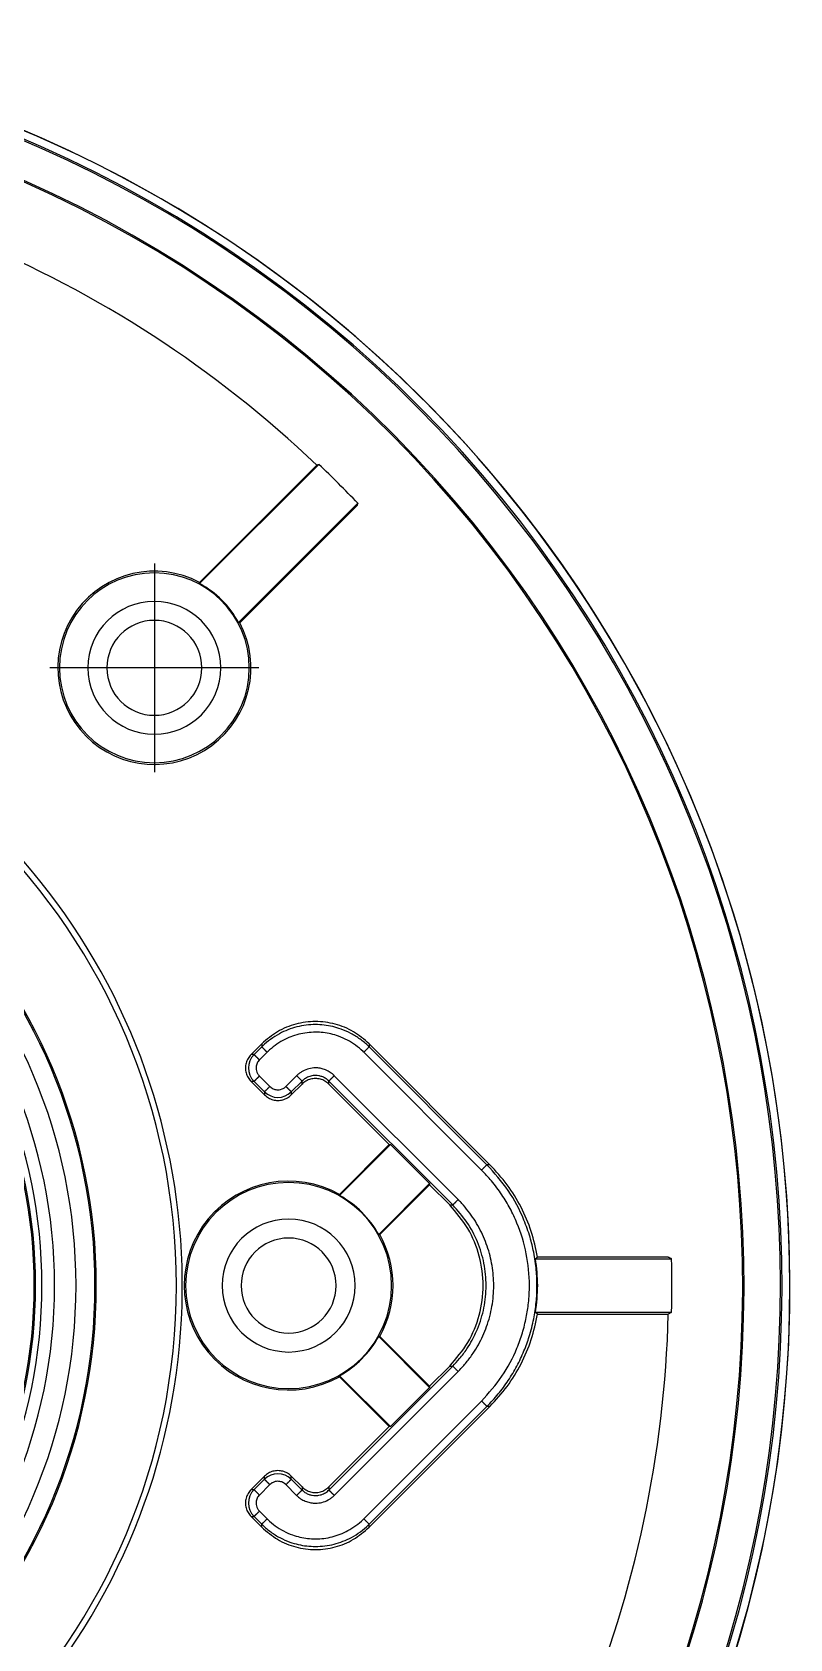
# Model space of a CAD drawing. Header units: inches. Extents: x 125 to 991, y -92 to 487.
# Drawn here: x 970.64 to 990.6, y 96.77 to 139.07 of the extents above; entities that cross this region are included whole.
import ezdxf

# ---------------------------------------------------------------- set-up
doc = ezdxf.new("R2010")
doc.units = ezdxf.units.IN
doc.linetypes.add('DOT_CENTER', pattern=[14, 12, -1, 0, -1])
doc.layers.add('1', color=7, linetype='Continuous')

msp = doc.modelspace()

# ---------------------------------------------------------------- linework, layer by layer
at = {"color": 7, "linetype": 'Continuous'}
for p, q in [((978.1408530068563, 127.6694829025809), (975.0522056929437, 124.5808355886678)), ((975.0570020837288, 124.548607015093), (978.1968619791198, 127.6884669104841)), ((979.2204971865397, 126.6648317030644), (976.0806372911509, 123.5249718076756)), ((976.1128658647247, 123.5201754168906), (979.2015131786363, 126.608822730801)), ((976.4094345376031, 112.1495091256742), (976.6923580239688, 112.43243261204)), ((979.5206774508767, 112.4324326120401), (982.7028599006878, 109.2502501622288)), ((976.7630283153983, 111.088835491152), (976.4094345376031, 111.4424292689472)), ((977.7529778090591, 111.3717051280862), (977.4701081721248, 111.088835491152)), ((980.0510613856857, 109.7807014081867), (978.460057665786, 111.3717051280862)), ((980.0510613856857, 109.7807014081867), (978.7399095637331, 108.4695495862342)), ((980.0819155226525, 109.7807014081867), (978.7436382895705, 108.4424241751048)), ((980.0510613856857, 109.7807014081867), (980.0819155226525, 109.7807014081867)), ((980.0819155226525, 109.7807014081867), (981.1117215574657, 108.7508953733737)), ((979.7734443243833, 107.4126181402918), (981.1117215574657, 108.7508953733737)), ((979.8005697355127, 107.4088894144544), (981.1117215574657, 108.7200412364069)), ((981.1117215574657, 108.7508953733737), (981.1117215574657, 108.7200412364069)), ((981.6421324167338, 108.1896303771383), (981.1117215574657, 108.7200412364069)), ((983.9033611386155, 106.7747564680035), (987.4873445217552, 106.7747564680035)), ((987.3989784867138, 106.8183908069573), (983.9579136389614, 106.8183908069573)), ((987.4873445217552, 105.3620251459111), (983.9033611386155, 105.3620251459111)), ((983.9579136389614, 105.3183908069573), (987.3989784867138, 105.3183908069573)), ((981.1117215574657, 103.3858862405409), (979.7734443243837, 104.7241634736233)), ((981.1117215574657, 103.4167403775078), (979.8005697355127, 104.7278921994603)), ((978.7399095637331, 103.6672320276804), (980.0510613856857, 102.3560802057279)), ((978.7436382895705, 103.6943574388099), (980.0819155226525, 102.3560802057279)), ((981.1117215574657, 103.4167403775078), (981.6421324167338, 103.9471512367762)), ((981.1117215574657, 103.3858862405409), (980.0819155226525, 102.3560802057279)), ((981.1117215574657, 103.4167403775078), (981.1117215574657, 103.3858862405409)), ((982.7028599006878, 102.8865314516857), (979.5206774508767, 99.7043490018745)), ((978.460057665786, 100.7650764858284), (980.0510613856857, 102.3560802057279)), ((980.0819155226525, 102.3560802057279), (980.0510613856857, 102.3560802057279)), ((976.4094345376031, 100.6943523449674), (976.7630283153978, 101.0479461227626)), ((977.4701081721248, 101.0479461227626), (977.7529778090591, 100.7650764858285)), ((976.6923580239688, 99.7043490018745), (976.4094345376031, 99.98727248824042))]:
    msp.add_line(p, q, dxfattribs=at)
at = {"color": 124, "linetype": 'Continuous'}
for p, q in [((976.4896768336941, 112.1495091256742), (976.4094345376031, 112.1495091256742)), ((976.6923580239688, 112.3521903159486), (976.4896768336941, 112.1495091256742)), ((976.8337739953138, 112.2107743446032), (976.6310927970228, 112.0080931678673)), ((976.6923580239688, 112.43243261204), (976.6923580239688, 112.3521903159486)), ((982.4812016362455, 109.1088341956373), (979.3792615887667, 112.210774438035)), ((979.5206774508767, 112.4324326120401), (979.5206774508767, 112.3521903159616)), ((982.6226176045973, 109.2502501622288), (979.5206774508767, 112.3521903159616)), ((976.4896768336941, 111.4424292689472), (976.4094345376031, 111.4424292689472)), ((976.4896768336941, 111.4424292689472), (976.7630283153983, 111.1690777872434)), ((976.6310928388477, 111.5838452310447), (976.9044442706115, 111.3104937490363)), ((977.3286922102018, 111.3104937930337), (977.6115619015497, 111.5933634208791)), ((977.4701081721248, 111.1690777872434), (977.7529778090591, 111.4519474241724)), ((977.7529778090591, 111.3717051280862), (977.7529778090591, 111.4519474241724)), ((978.4600576657865, 111.4519474241825), (981.7223747128262, 108.1896303771383)), ((978.460057665786, 111.3717051280862), (978.4600576657865, 111.4519474241825)), ((978.6014736653412, 111.5933634650281), (981.8637906890579, 108.3310463508468)), ((976.7630283153983, 111.1690777872434), (976.7630283153983, 111.088835491152)), ((977.4701081721248, 111.1690777872434), (977.4701081721248, 111.088835491152)), ((982.7028599006878, 109.2502501622288), (982.6226176045973, 109.2502501622288)), ((981.6421324167338, 108.1896303771383), (981.7223747128262, 108.1896303771383)), ((981.7223747128257, 103.9471512367762), (978.460057665786, 100.6848341897422)), ((981.8637906884458, 103.805735264664), (978.6014734438938, 100.5434181416359)), ((981.6421324167338, 103.9471512367762), (981.7223747128257, 103.9471512367762)), ((979.3792614281017, 99.92600742423463), (982.4812016362455, 103.0279474182772)), ((979.5206774508767, 99.78459129797932), (982.6226176045973, 102.8865314516857)), ((982.7028599006878, 102.8865314516857), (982.6226176045973, 102.8865314516857)), ((976.4094345376031, 100.6943523449674), (976.4896768336941, 100.6943523449674)), ((976.7630283153978, 100.9677038266711), (976.4896768336941, 100.6943523449674)), ((976.9044442774955, 100.8262878215175), (976.6310927954871, 100.5529363897536)), ((976.7630283153978, 100.9677038266711), (976.7630283153978, 101.0479461227626)), ((977.6115618283945, 100.5434181954307), (977.3286922172153, 100.8262878650582)), ((977.4701081721248, 100.9677038266735), (977.4701081721248, 101.0479461227626)), ((977.7529778090591, 100.6848341897321), (977.4701081721248, 100.9677038266735)), ((977.7529778090591, 100.7650764858285), (977.7529778090591, 100.6848341897321)), ((978.460057665786, 100.7650764858284), (978.460057665786, 100.6848341897422)), ((976.4094345376031, 99.98727248824042), (976.4896768336964, 99.98727248824042)), ((976.4896768336964, 99.98727248824042), (976.6923580239688, 99.784591297953)), ((976.631092833413, 100.1286884518245), (976.8337739787787, 99.92600725516832)), ((976.6923580239688, 99.7043490018745), (976.6923580239688, 99.784591297953)), ((979.5206774508767, 99.7043490018745), (979.5206774508767, 99.78459129797932))]:
    msp.add_line(p, q, dxfattribs=at)
at = {"color": 7, "linetype": 'Continuous'}
for centre, radius, start, end in [((957.6004211055895, 106.0683907742871), 33.00000008418126, 237.4335230308587, 141.525399186685), ((957.6004210830126, 106.0683908005268), 33.00000005986843, 231.4827078426088, 141.525399198985), ((957.600421043174, 106.0683908645746), 32.79053926769361, 237.0564438329032, 141.5031765383486), ((957.6004210856568, 106.0683908086716), 32.74996191810389, 231.5092125458792, 123.501161476604), ((957.6004210838953, 106.0683908056826), 31.790578072345, 237.1163325497273, 141.3930418647355), ((957.6004210825702, 106.0683908075971), 31.7556679406164, 237.0530781708106, 141.3890713539741), ((957.6004210830126, 106.0683908069574), 29.80799428578964, 46.44177329074315, 88.55822670926607), ((957.6004210830126, 106.0683908069573), 29.86035948057429, 43.61100603888832, 46.38899396112083), ((973.8638770503064, 122.3318467742448), 2.543634338955115, 62.14876488099503, 27.85123511920293), ((973.8638770503032, 122.3318467742479), 2.5, 0, 180), ((973.8638770503073, 122.3318467742441), 2.517453735580037, 28.2904337475009, 61.70956625276271), ((973.8638770503032, 122.3318467742479), 1.75, 0, 180), ((973.8638770503032, 122.3318467742479), 1.25, 0, 180), ((957.6004210830126, 106.0683908069573), 16.99999999999993, 250.8572326933395, 199.1427673066605), ((957.6004210830126, 106.0683908069573), 16.84290441564599, 0, 180), ((973.8638770503032, 122.3318467742479), 2.5, 180, 0), ((973.8638770503032, 122.3318467742479), 1.75, 180, 0), ((973.8638770503032, 122.3318467742479), 1.25, 180, 0), ((957.6004210830126, 106.0683908069573), 14.73513862192226, 0, 180), ((957.6004210852291, 106.0683908081252), 13.10350624545782, 0, 180), ((957.6004210830126, 106.0683908069573), 13.10076488862421, 0, 180), ((977.3994109562361, 106.0683908069573), 2.749999999999991, 60.82662013188077, 299.1733798681192), ((977.3994109562361, 106.0683908069573), 2.713347155278882, 0, 180), ((977.3994109562361, 106.0683908069574), 2.728182830523119, 29.51944635607199, 60.48055364394023), ((977.3994109562361, 106.0683908069573), 1.75, 0, 180), ((977.3994109562361, 106.0683908069573), 1.25, 0, 180), ((977.3994109562361, 106.0683908069574), 2.749999999999955, 330.8266201318714, 29.17337986812769), ((957.6004210830126, 106.0683908069573), 29.89526961043073, 358.6460888820645, 1.353911117935511), ((957.6004210830126, 106.0683908069573), 16.84290441564599, 180, 0), ((957.6004210830126, 106.0683908069573), 14.73513862192229, 180, 0), ((957.6004210852291, 106.0683908081252), 13.10350624545779, 180, 0), ((957.6004210830126, 106.0683908069573), 13.10076488862421, 180, 0), ((977.3994109562361, 106.0683908069573), 2.713347155278882, 180, 0), ((977.3994109562361, 106.0683908069573), 1.75, 180, 0), ((977.3994109562361, 106.0683908069573), 1.25, 180, 0), ((957.6004210830126, 106.0683908069574), 29.80799428578967, 316.4417732907444, 358.5582267092514), ((977.3994109562361, 106.0683908069574), 2.728182830523035, 299.5194463560597, 330.4805536439468)]:
    msp.add_arc(centre, radius, start, end, dxfattribs=at)
at = {"color": 124, "linetype": 'Continuous'}
for centre, radius, start, end in [((957.6004210830126, 106.0683908069573), 14.70007617562209, 0, 180), ((957.6004210830126, 106.0683908069573), 14.20015232804394, 0, 180), ((957.6004210830126, 106.0683908069573), 13.63569139897999, 0, 180), ((957.6004210852291, 106.0683908081252), 13.3035062454577, 0, 180), ((957.6004210830126, 106.0683908069573), 13.13571043744798, 0, 180), ((976.8432383000697, 111.7959691973107), 0.4999961914382258, 135.0017452054033, 224.9982547945967), ((977.1165682437615, 111.5226392536191), 0.4999961914384971, 225.0017452054341, 314.9982547945659), ((957.6004210830126, 106.0683908069573), 14.70007617562209, 180, 0), ((957.6004210830126, 106.0683908069573), 14.20015232804391, 180, 0), ((957.6004210830126, 106.0683908069573), 13.63569139897999, 180, 0), ((957.6004210852291, 106.0683908081252), 13.3035062454577, 180, 0), ((957.6004210830126, 106.0683908069573), 13.13571043744801, 180, 0), ((977.1165682437629, 100.6141423602948), 0.4999961914398135, 45.00174520576598, 134.9982547946116), ((976.8432383000697, 100.340812416605), 0.4999961914376832, 135.0017452055139, 224.9982547948258)]:
    msp.add_arc(centre, radius, start, end, dxfattribs=at)
at = {"color": 7, "linetype": 'Continuous'}
for points in [[(978.1408530068563, 127.6694829025809), (978.1548569286376, 127.6742305837764), (978.1688597302893, 127.6789771444973), (978.1828614132726, 127.6837225862311), (978.1968619791198, 127.6884669104841)], [(979.2204971865397, 126.6648317030644), (979.2157528622863, 126.6508311372172), (979.2110074205527, 126.6368294542339), (979.2062608598319, 126.6228266525819), (979.2015131786363, 126.608822730801)], [(975.0570020837288, 124.548607015093), (975.0558196154782, 124.5566318332457), (975.0546176262485, 124.5647350385979), (975.0534183165821, 124.5727670783132), (975.0522056929437, 124.5808355886678)], [(976.1128658647247, 123.5201754168906), (976.1047430212441, 123.5213961796011), (976.0967653143314, 123.522587350242), (976.0886291250097, 123.5237942158007), (976.0806372911509, 123.5249718076756)], [(979.5206774508767, 112.4324326120401), (979.1064735039629, 112.7502651350974), (978.624131308389, 112.9500628424147), (978.1065177374228, 113.018209276355), (977.5889041664566, 112.9500628424147), (977.1065619708827, 112.7502651350974), (976.6923580239688, 112.43243261204)], [(976.4094345376031, 112.1495091256742), (976.3299764068386, 112.0459581389457), (976.2800269800093, 111.9253725900523), (976.262990371524, 111.7959691973107), (976.2800269800093, 111.6665658045691), (976.3299764068386, 111.5459802556757), (976.4094345376031, 111.4424292689472)], [(978.460057665786, 111.3717051280862), (978.3565066790577, 111.4511632588506), (978.2359211301643, 111.5011126856798), (978.1065177374228, 111.5181492941649), (977.9771143446812, 111.5011126856798), (977.8565287957879, 111.4511632588505), (977.7529778090591, 111.3717051280862)], [(976.7630283153983, 111.088835491152), (976.8665793021266, 111.0093773603876), (976.98716485102, 110.9594279335583), (977.1165682437615, 110.9423913250732), (977.2459716365031, 110.9594279335583), (977.3665571853965, 111.0093773603877), (977.4701081721248, 111.088835491152)], [(983.9579136389614, 106.8183908069573), (983.7896659380756, 107.492165053205), (983.5197441032562, 108.1320306731512), (983.1545764187383, 108.722748526994), (982.7028599006878, 109.2502501622288)], [(978.7399095637331, 108.4695495862342), (978.7408480937254, 108.4627788638255), (978.7417830991924, 108.4559960521451), (978.7427122355018, 108.449217997793), (978.7436382895705, 108.4424241751048)], [(981.6421324167338, 103.9471512367762), (982.1188812013199, 104.5684571571471), (982.4185777622959, 105.2919704505077), (982.5207974132065, 106.0683908069573), (982.4185777622959, 106.8448111634068), (982.1188812013199, 107.5683244567674), (981.6421324167338, 108.1896303771383)], [(979.7734443243833, 107.4126181402918), (979.7802155041506, 107.4116951813673), (979.787016201424, 107.4107629499138), (979.7938053452342, 107.4098270691333), (979.8005697355127, 107.4088894144544)], [(983.9579136389614, 106.8183908069573), (983.9443438093574, 106.8075038613534), (983.9306924222826, 106.7965736325442), (983.91702890801, 106.7856557779937), (983.9033611386155, 106.7747564680035)], [(983.9033611386155, 105.3620251459111), (983.9591502638166, 106.0683908069573), (983.9033611386155, 106.7747564680035)], [(987.3989784867138, 106.8183908069573), (987.4210765813839, 106.8074822232091), (987.4431702789791, 106.7965736387827), (987.4652595891528, 106.7856650537306), (987.4873445217552, 106.7747564680035)], [(983.9033611386155, 105.3620251459111), (983.9170261223796, 105.351128059542), (983.9306924222894, 105.3402079813653), (983.9443104645295, 105.3293044776977), (983.9579136389614, 105.3183908069573)], [(987.4873445217552, 105.3620251459111), (987.4652595891528, 105.351116560184), (987.4431702789791, 105.3402079751319), (987.4210765813839, 105.3292993907055), (987.3989784867138, 105.3183908069573)], [(982.7028599006878, 102.8865314516857), (983.1545764187383, 103.4140330869206), (983.5197441032567, 104.0047509407635), (983.7896659380756, 104.6446165607097), (983.9579136389614, 105.3183908069573)], [(979.8005697355127, 104.7278921994603), (979.7937786203609, 104.726950850536), (979.787016201424, 104.7260186640009), (979.7802223578371, 104.7250873693968), (979.7734443243837, 104.7241634736233)], [(978.7436382895705, 103.6943574388099), (978.7427144711389, 103.6875799711639), (978.7417830991924, 103.6807855617696), (978.7408479185831, 103.6740014830842), (978.7399095637331, 103.6672320276804)], [(977.4701081721248, 101.0479461227626), (977.3665571853965, 101.1274042535269), (977.2459716365031, 101.1773536803563), (977.1165682437615, 101.1943902888414), (976.98716485102, 101.1773536803563), (976.8665793021262, 101.1274042535269), (976.7630283153978, 101.0479461227626)], [(976.4094345376031, 100.6943523449674), (976.3299764068386, 100.5908013582389), (976.2800269800089, 100.4702158093455), (976.262990371524, 100.3408124166039), (976.2800269800089, 100.2114090238623), (976.3299764068386, 100.0908234749689), (976.4094345376031, 99.98727248824042)], [(977.7529778090591, 100.7650764858285), (977.8565287957879, 100.6856183550641), (977.9771143446812, 100.6356689282347), (978.1065177374228, 100.6186323197496), (978.2359211301643, 100.6356689282347), (978.3565066790577, 100.6856183550641), (978.460057665786, 100.7650764858284)], [(976.6923580239688, 99.7043490018745), (977.1065619708827, 99.38651647881716), (977.5889041664566, 99.18671877149995), (978.1065177374228, 99.11857233755956), (978.624131308389, 99.18671877149995), (979.1064735039629, 99.38651647881716), (979.5206774508767, 99.7043490018745)]]:
    msp.add_spline(points, degree=3, dxfattribs=at)
at = {"color": 124, "linetype": 'Continuous'}
for points in [[(979.5206774508767, 112.3521903159616), (979.5101622065083, 112.3626280114668), (979.4995699401172, 112.3729875337618), (979.2820480488524, 112.5559980831446), (979.0411046385414, 112.7061491819325), (978.780335368697, 112.8210260290419), (978.5605757641158, 112.8857313679483), (978.3352292480156, 112.9248374871952), (978.1065177374228, 112.9379585923695), (977.8592202372699, 112.9226099731392), (977.6166289697082, 112.8770286091162), (977.3815001715113, 112.8019112408031), (977.1565900794533, 112.6979546087019), (976.9234016442799, 112.5504600669482), (976.7134720106794, 112.372992897048), (976.7028764807108, 112.3626307296995), (976.6923580239688, 112.3521903159486)], [(979.3792615887667, 112.210774438035), (979.3697978319376, 112.2201684587437), (979.3602647415612, 112.229492111821), (979.1644951159863, 112.3942040850197), (978.9476460756566, 112.529342126511), (978.7129536055702, 112.6327329125334), (978.5151699181431, 112.6909686352579), (978.3123581395319, 112.7261646631816), (978.1065177374228, 112.737973822274), (977.8839498951081, 112.7241598681975), (977.6656178093624, 112.6831360384919), (977.454001964604, 112.6155293819429), (977.251582845249, 112.5219669473365), (977.0417131620181, 112.3892197753036), (976.8527764911653, 112.2294968701171), (976.8432405596761, 112.2201707935607), (976.8337739953138, 112.2107743446032)], [(976.6310927970228, 112.0080931678673), (976.6184447122603, 112.0207412525763), (976.6054779024851, 112.0337080621963), (976.5923673720124, 112.0468185924174), (976.5792881251607, 112.0598978389295), (976.56898863927, 112.0701973244905), (976.5589565320404, 112.0802294313493), (976.5492983637375, 112.0898875992492), (976.5401206946296, 112.0990652679337), (976.5315300849818, 112.1076558771462), (976.524876347635, 112.1143096141291), (976.5187464020366, 112.1204395593703), (976.513164949796, 112.1260210112667), (976.5081566925226, 112.1310292682152), (976.5037463318242, 112.1354396286123), (976.499958569311, 112.1392273908551), (976.4967769011785, 112.142409058751), (976.4942118992137, 112.1449740605181), (976.4922414774499, 112.1469444821251), (976.4908435499199, 112.148342409541), (976.4899960306568, 112.1491899287344), (976.4896768336941, 112.1495091256742)], [(976.8337739953138, 112.2107743446032), (976.8211259138777, 112.2234224171339), (976.8081591051521, 112.2363892216492), (976.7950485742037, 112.2494997515952), (976.7819693260997, 112.262579000418), (976.7716698390993, 112.2728784883524), (976.7616377307611, 112.2829105977423), (976.7519795613664, 112.2925687682776), (976.7428018911967, 112.301746439648), (976.7342112805343, 112.3103370515433), (976.7275575423889, 112.3169907907202), (976.7214275960434, 112.3231207380773), (976.7158461431125, 112.3287021919836), (976.7108378852101, 112.3337104508082), (976.7064275239507, 112.3381208129202), (976.7026397609486, 112.3419085766888), (976.699458092399, 112.3450902459086), (976.6968930900946, 112.3476552487742), (976.694922668067, 112.3496256712483), (976.6935247403483, 112.3510235992936), (976.6926772209715, 112.3518711188729), (976.6923580239688, 112.3521903159486)], [(979.5206774508767, 112.3521903159616), (979.5203582542479, 112.3518711192645), (979.5195107359611, 112.3510236007775), (979.5181128100378, 112.349625674526), (979.5161423904972, 112.3476552545354), (979.5135773913596, 112.3450902548313), (979.5103957266449, 112.3419085894392), (979.5066079680835, 112.3381208301035), (979.5021976118439, 112.3337104730021), (979.4971893594673, 112.3287022196938), (979.4916079124962, 112.3231207717376), (979.4854779724735, 112.3169908306925), (979.4788242409411, 112.3103370981174), (979.470233638456, 112.3017464943869), (979.4610559765808, 112.2925688312984), (979.4513978154462, 112.2829106690115), (979.4413657151829, 112.2728785676856), (979.4310662359214, 112.2625790874803), (979.417986996714, 112.2494998472993), (979.4048764729907, 112.2363893228572), (979.391909668944, 112.2234225183653), (979.3792615887667, 112.210774438035)], [(976.6310927970228, 112.0080931678673), (976.6237691936083, 112.0005075683059), (976.6167166968596, 111.9926692852424), (976.5843285530116, 111.9475289645424), (976.560766377055, 111.8970418420118), (976.5476438005005, 111.8472608123702), (976.5432262254278, 111.7959691973107), (976.552365827695, 111.7224859354023), (976.5792273712457, 111.6534800486243), (976.5965059415632, 111.6253024714031), (976.6166984026625, 111.599290318164), (976.6237597214374, 111.5914411188834), (976.6310928388477, 111.5838452310447)], [(978.6014736653412, 111.5933634650281), (978.5897354036117, 111.6048297864918), (978.5777315780149, 111.6160178019255), (978.4671915447996, 111.6983063196861), (978.3423539083867, 111.7574583941562), (978.2261983740907, 111.7880776531734), (978.1065177374228, 111.7983854146172), (977.935056299935, 111.7770594407032), (977.7740430571496, 111.7143827410393), (977.7015550359072, 111.6693443735757), (977.6353257858757, 111.6160373897097), (977.6233108555195, 111.6048397967784), (977.6115619015497, 111.5933634208791)], [(976.6310928388477, 111.5838452310447), (976.6184447527673, 111.5711971453798), (976.605477941084, 111.558230334909), (976.5923674081666, 111.5451198039483), (976.5792881583818, 111.5320405568134), (976.5689886698462, 111.5217410708473), (976.5589565597645, 111.511708963658), (976.5492983884676, 111.5020507954979), (976.5401207162861, 111.4928731266191), (976.53153010355, 111.4842825172737), (976.5248763636644, 111.4776287802253), (976.5187464156077, 111.4714988349518), (976.5131649610246, 111.4659173830509), (976.5081567015575, 111.46090912612), (976.5037463388487, 111.4564987657566), (976.4999585745425, 111.4527110035583), (976.4967769048515, 111.4495293357114), (976.4942119015907, 111.4469643339928), (976.4922414788032, 111.4449939124299), (976.4908435505301, 111.4435959850498), (976.4899960308132, 111.4427484658798), (976.4896768336941, 111.4424292689472)], [(976.9044442706115, 111.3104937490363), (976.8917961860104, 111.2978456643717), (976.8788293765299, 111.2848788547054), (976.8657188464756, 111.2717683243524), (976.852639600156, 111.2586890776271), (976.8423401147631, 111.2483895918417), (976.8323080080825, 111.2383574847188), (976.8226498403662, 111.2286993165236), (976.8134721718686, 111.2195216475209), (976.804881562842, 111.2109310379757), (976.7982278260104, 111.2042773007103), (976.7920978809145, 111.1981473551891), (976.7865164291559, 111.1925659030204), (976.7815081723354, 111.1875576458126), (976.7770978120554, 111.183147285174), (976.7733100499165, 111.1793595227129), (976.7701283821109, 111.1761778546251), (976.7675633804181, 111.173612852697), (976.7655929588698, 111.1716424309616), (976.7641950314967, 111.1702445034522), (976.7633475123291, 111.1693969842017), (976.7630283153983, 111.1690777872434)], [(976.9044442706115, 111.3104937490363), (976.9120298714481, 111.303170146402), (976.9198681557125, 111.2961176505103), (976.965008476471, 111.263729506595), (977.0154955990777, 111.2401673305979), (977.065276628711, 111.227044754048), (977.1165682437615, 111.222627178977), (977.1900515056784, 111.2317667812466), (977.2590573924642, 111.2586283248037), (977.2872349696693, 111.2759068951127), (977.3132471228953, 111.2960993562001), (977.3210963222461, 111.3031606752722), (977.3286922102018, 111.3104937930337)], [(977.3286922102018, 111.3104937930337), (977.3413402958743, 111.2978457069378), (977.3543071063475, 111.2848788952294), (977.3674176373058, 111.2717683622772), (977.3804968844336, 111.2586891124495), (977.3907963703912, 111.2483896238743), (977.4008284775689, 111.2383575137496), (977.4104866457158, 111.2286993424069), (977.4196643145794, 111.2195216701778), (977.4282549239094, 111.2109310573937), (977.4349086609443, 111.204277317468), (977.4410386062038, 111.1981473693733), (977.4466200580912, 111.1925659147529), (977.4516283150094, 111.1875576552508), (977.4560386753603, 111.1831472925104), (977.4598264375475, 111.1793595281755), (977.4630081053845, 111.1761778584592), (977.465573107095, 111.173612855178), (977.467543528651, 111.171642432374), (977.4689414560264, 111.1702445040889), (977.4697889751935, 111.1693969843648), (977.4701081721248, 111.1690777872434)], [(977.6115619015497, 111.5933634208791), (977.6242099854401, 111.5807153361275), (977.6371767933786, 111.5677485256772), (977.6502873211155, 111.5546379938858), (977.663366564401, 111.5415587451102), (977.6736660469057, 111.531259257282), (977.6836981503704, 111.5212271478254), (977.6933563146251, 111.5115689770723), (977.7025339795002, 111.5023913053545), (977.7111245848262, 111.4938006930039), (977.7177783185732, 111.4871469533784), (977.7239082606527, 111.4810170055338), (977.7294897095114, 111.4754355511183), (977.7344979635948, 111.4704272917799), (977.73890832135, 111.4660169291666), (977.7426960812224, 111.4622291649266), (977.7458777470481, 111.4590474952795), (977.7484427470879, 111.4564824920459), (977.7504131673247, 111.454512069272), (977.7518110937433, 111.4531141410043), (977.7526586123265, 111.452266621289), (977.7529778090591, 111.4519474241724)], [(978.4600576657865, 111.4519474241825), (978.4516732273567, 111.4601381527542), (978.4430991047591, 111.4681300991502), (978.3641420660131, 111.5269111494154), (978.274972145254, 111.5691652776464), (978.1920039059016, 111.5910375457572), (978.1065177374228, 111.5984006445217), (977.9840452299698, 111.5831669289944), (977.8690358229421, 111.5383950796684), (977.8172585437917, 111.5062227767807), (977.7699519199748, 111.4681440052879), (977.7613698523307, 111.4601452767316), (977.7529778090591, 111.4519474241724)], [(978.6014736653412, 111.5933634650281), (978.5888255778539, 111.5807153771422), (978.5758587651624, 111.5677485632883), (978.5627482316293, 111.5546380278783), (978.5496689816162, 111.5415587753237), (978.5393694931765, 111.5312592844195), (978.5293373834036, 111.5212271718727), (978.5196792125982, 111.5115689980591), (978.5105015410611, 111.5023913233546), (978.5019109290936, 111.493800708135), (978.4952571899232, 111.4871469662436), (978.48912724262, 111.4810170162718), (978.4835457888055, 111.4754355598844), (978.4785375300992, 111.4704272987458), (978.474127168123, 111.4660169345206), (978.470339404497, 111.4622291688731), (978.4671577354172, 111.4590474980244), (978.4645927326808, 111.4564824938088), (978.4626223103176, 111.4545120702716), (978.4612243823601, 111.4531141414579), (978.4603768628392, 111.4522666214132), (978.4600576657865, 111.4519474241825)], [(982.4812016362455, 109.1088341956373), (982.4938497213295, 109.1214822807042), (982.5068165314649, 109.13444909079), (982.5199270623282, 109.1475596215735), (982.533006309596, 109.160638868733), (982.543305795831, 109.1709383548629), (982.5533379034107, 109.1809704623244), (982.5629960720632, 109.1906286308486), (982.5721737415163, 109.1998063001668), (982.5807643514979, 109.2083969100098), (982.5874180891112, 109.2150506475067), (982.5935480349606, 109.2211805932425), (982.5991294874354, 109.2267620456078), (982.6041377449244, 109.2317703029929), (982.608548105816, 109.2361806637886), (982.6123358684988, 109.2399684263854), (982.6155175367769, 109.2431500945881), (982.6180825388612, 109.2457150966094), (982.6200529607183, 109.2476855184166), (982.6214508883156, 109.2490834459772), (982.6222984076196, 109.2499309652588), (982.6226176045973, 109.2502501622288)], [(982.6226176045973, 102.8865314516857), (982.9191981118054, 103.2137606133945), (983.1822432666979, 103.5684374019714), (983.4092570770433, 103.9471819649621), (983.5981164179118, 104.3464962755486), (983.7356976535691, 104.7259759759663), (983.8541745795562, 105.190682623783), (983.918933445115, 105.6272763912854), (983.9406073777825, 106.0683908069577), (983.9225160973708, 106.4714825144635), (983.8541745795558, 106.9460989901324), (983.7577476928275, 107.3381113178551), (983.5981164179113, 107.7902853383667), (983.1822505102107, 108.5683333712745), (982.6226176045973, 109.2502501622288)], [(982.4812016362455, 103.0279474182772), (983.015966351935, 103.6795579465256), (983.4133512555588, 104.4230249187145), (983.5555231827236, 104.8204014921028), (983.6580307125939, 105.2296918886469), (983.7162235129097, 105.6109840777943), (983.7406226076871, 106.0683908069577), (983.6580181183742, 106.9071530482726), (983.4133512555588, 107.7137566952008), (983.2328851645022, 108.0953223435552), (983.0159586580214, 108.4572351820551), (982.7414377950101, 108.8241333585597), (982.4812016362455, 109.1088341956373)], [(981.8637906890579, 108.3310463508468), (981.8511426036, 108.3183982654135), (981.8381757930053, 108.3054314548897), (981.8250652616064, 108.2923209236055), (981.8119860137365, 108.2792416758911), (981.8016865269831, 108.2689421892881), (981.7916544188599, 108.2589100813347), (981.7819962496508, 108.249251912309), (981.7728185796366, 108.2400742424887), (981.7642279691015, 108.2314836321519), (981.7575742310398, 108.2248298942567), (981.7514442847607, 108.2186999481407), (981.7458628318807, 108.2131184954177), (981.7408545740152, 108.2081102377012), (981.7364442127816, 108.2036998766049), (981.7326564497955, 108.1999121137425), (981.7294747812555, 108.1967304453107), (981.7269097789551, 108.1941654431004), (981.724939356928, 108.1921950211448), (981.7235414292079, 108.1907970934772), (981.7226939098293, 108.1899495741306), (981.7223747128262, 108.1896303771383)], [(981.8637906884458, 103.805735264664), (981.8740439506025, 103.8160351966545), (981.8842503296808, 103.8263815875636), (982.0816682724287, 104.0469599308112), (982.2579775880065, 104.2850142108476), (982.3959510746893, 104.5101009809018), (982.5148075295881, 104.7455915334071), (982.6139392493608, 104.9902825968628), (982.6954026442506, 105.2530171080293), (982.7539132214486, 105.5212798144626), (982.7892105502704, 105.7935709646196), (982.80103420003, 106.0683908069573), (982.7901466481264, 106.3321263118749), (982.7575949322056, 106.5938462009925), (982.7035454619524, 106.852213366747), (982.6283845544301, 107.1052467111366), (982.5327137202432, 107.3510190933332), (982.4170219779464, 107.5882750596597), (982.2821676152159, 107.815191228383), (982.1292071498062, 108.0300438916188), (981.9589222645943, 108.2317357782981), (981.9219128441421, 108.2713913969402), (981.8842538218821, 108.3103964757956), (981.8740457050487, 108.3207446507812), (981.8637906890579, 108.3310463508468)], [(981.7223747128257, 103.9471512367762), (981.9039838476226, 104.1458362576188), (982.0954941318444, 104.4017990868767), (982.2347981956261, 104.6320061276892), (982.3727321666395, 104.9204946373293), (982.5433639029714, 105.4829374011497), (982.6010493470346, 106.067685554724), (982.5435207503576, 106.6530559541302), (982.3728526854309, 107.2159959013622), (982.0955675881225, 107.7348725726135), (981.7223747128262, 108.1896303771383)], [(981.8637906884458, 103.805735264664), (981.8511426030379, 103.8183833500381), (981.8381757924956, 103.8313501604815), (981.8250652611512, 103.8444606916668), (981.8119860133359, 103.8575399392661), (981.8016865266261, 103.8678394257668), (981.7916544185462, 103.8778715336109), (981.7819962493784, 103.8875297025228), (981.7728185794051, 103.896707372227), (981.7642279689078, 103.905297982448), (981.7575742308761, 103.9119517202485), (981.7514442846248, 103.9180816662731), (981.7458628317702, 103.9236631189093), (981.7408545739283, 103.9286713765448), (981.7364442127152, 103.9330817375669), (981.7326564497469, 103.9368695003634), (981.7294747812218, 103.940051168738), (981.7269097789333, 103.9426161709009), (981.7249393569152, 103.9445865928191), (981.7235414292024, 103.9459845204596), (981.7226939098275, 103.9468320397896), (981.7223747128257, 103.9471512367762)], [(982.4812016362455, 103.0279474182772), (982.4938497213295, 103.0152993332103), (982.5068165314649, 103.0023325231245), (982.5199270623282, 102.9892219923411), (982.533006309596, 102.9761427451815), (982.543305795831, 102.9658432590517), (982.5533379034107, 102.9558111515902), (982.5629960720632, 102.9461529830659), (982.5721737415163, 102.9369753137478), (982.5807643514979, 102.9283847039047), (982.5874180891112, 102.9217309664078), (982.5935480349606, 102.9156010206721), (982.5991294874354, 102.9100195683068), (982.6041377449244, 102.9050113109217), (982.608548105816, 102.9006009501259), (982.6123358684988, 102.8968131875291), (982.6155175367774, 102.8936315193264), (982.6180825388612, 102.8910665173052), (982.6200529607183, 102.889096095498), (982.6214508883156, 102.8876981679373), (982.6222984076196, 102.8868506486557), (982.6226176045973, 102.8865314516857)], [(976.6310927954871, 100.5529363897536), (976.6184447108224, 100.5655844743548), (976.6054779011563, 100.5785512838357), (976.5923673708032, 100.5916618138896), (976.579288124078, 100.6047410602097), (976.5689886382922, 100.6150405456024), (976.5589565311695, 100.6250726522831), (976.5492983629745, 100.6347308199989), (976.5401206939716, 100.6439084884967), (976.5315300844265, 100.6524990975236), (976.5248763471611, 100.6591528343553), (976.5187464016401, 100.665282779451), (976.5131649494713, 100.6708642312097), (976.5081566922634, 100.6758724880298), (976.5037463316246, 100.68028284831), (976.4999585691637, 100.6840706104487), (976.4967769010761, 100.6872522782546), (976.4942118991478, 100.6898172799472), (976.4922414774126, 100.6917877014955), (976.490843549903, 100.6931856288688), (976.4899960306527, 100.6940331480364), (976.4896768336941, 100.6943523449674)], [(976.9044442774955, 100.8262878215175), (976.8917961918307, 100.8389359075979), (976.8788293813593, 100.8519027192813), (976.8657188503987, 100.8650132521993), (976.8526396032642, 100.8780925019838), (976.8423401172979, 100.8883919905194), (976.8323080101088, 100.8984241006009), (976.8226498419488, 100.9080822718977), (976.8134721730701, 100.9172599440794), (976.8048815637246, 100.9258505568154), (976.7982278266761, 100.9325042967013), (976.7920978814025, 100.9386342447575), (976.7865164295015, 100.9442156993408), (976.781508172571, 100.9492239588082), (976.7770978122073, 100.9536343215166), (976.7733100500088, 100.9574220858229), (976.7701283821623, 100.9606037555143), (976.7675633804436, 100.9631687587747), (976.7655929588807, 100.9651391815623), (976.7641950315008, 100.9665371098354), (976.7633475123305, 100.9673846295523), (976.7630283153978, 100.9677038266711)], [(977.3286922172153, 100.8262878650582), (977.3211066162291, 100.833611467601), (977.3132683318242, 100.8406639633924), (977.2681280110598, 100.8730521073149), (977.2176408884454, 100.8966142833166), (977.1678598588121, 100.9097368598665), (977.1165682437615, 100.9141544349375), (977.0430849818442, 100.905014832668), (976.9740790950589, 100.878153289111), (976.9459015178466, 100.860874718797), (976.9198893646151, 100.8406822577031), (976.9120401653342, 100.8336209389282), (976.9044442774955, 100.8262878215175)], [(977.3286922172153, 100.8262878650582), (977.3413403018037, 100.8389359497114), (977.3543071112679, 100.8519027593648), (977.3674176413026, 100.865013289704), (977.3804968876, 100.8780925364143), (977.3907963729732, 100.8883920221874), (977.400828479633, 100.8984241292977), (977.4104866473269, 100.9080822974804), (977.4196643158027, 100.9172599664707), (977.428254924808, 100.9258505760039), (977.4349086616219, 100.9325043132598), (977.4410386067009, 100.938634258772), (977.4466200584436, 100.9442157109322), (977.4516283152486, 100.9492239681323), (977.456038675515, 100.953634328764), (977.4598264376416, 100.9574220912189), (977.4630081054372, 100.9606037593015), (977.4655731071205, 100.9631687612255), (977.4675435286624, 100.9651391829577), (977.4689414560305, 100.9665371104651), (977.4697889751949, 100.9673846297147), (977.4701081721248, 100.9677038266735)], [(977.6115618283945, 100.5434181954307), (977.6242099143872, 100.556066281555), (977.6371767254993, 100.5690330930511), (977.6502872573926, 100.5821436255641), (977.6633665057286, 100.5952228747394), (977.6736659928272, 100.6055223626517), (977.6836981012705, 100.6155544720111), (977.6933562707748, 100.625212642509), (977.7025339410559, 100.6343903138364), (977.7111245518302, 100.6429809256847), (977.7177782900669, 100.6496346648203), (977.7239082365011, 100.6557646121353), (977.7294896895157, 100.661346066), (977.7344979474967, 100.6663543247843), (977.7389083088281, 100.6707646868583), (977.7426960718938, 100.674552450592), (977.7458777404984, 100.6777341197808), (977.7484427428492, 100.6802991226197), (977.7504131649132, 100.6822695450716), (977.7518110926578, 100.6836674730991), (977.7526586120509, 100.6845149926651), (977.7529778090591, 100.6848341897321)], [(977.7529778090591, 100.6848341897321), (977.7613622458905, 100.6766434626588), (977.7699363680656, 100.6686515166043), (977.8488934076684, 100.6098704651989), (977.9380633296016, 100.5676163362646), (978.021031568949, 100.5457440681565), (978.1065177374228, 100.5383809693929), (978.2289902448808, 100.5536146849215), (978.3439996519126, 100.5983865342513), (978.3957769323913, 100.6305588380829), (978.4430835572837, 100.6686376108237), (978.4516656194326, 100.6766363344289), (978.460057665786, 100.6848341897422)], [(978.6014734438938, 100.5434181416359), (978.5888253628166, 100.5560662253196), (978.5758585597703, 100.5690330359683), (978.5627480388473, 100.5821435691648), (978.5496688041392, 100.5952228204912), (978.5393693296126, 100.6055223111316), (978.5293372349131, 100.6155544239688), (978.5196790799966, 100.6252125985564), (978.5105014248181, 100.634390274448), (978.5019108293316, 100.6429808911972), (978.4952571037418, 100.6496346345817), (978.4891271696063, 100.6557645861675), (978.4835457283605, 100.6613460442346), (978.478537481438, 100.6663543070633), (978.4741271302739, 100.6707646729337), (978.4703393763018, 100.6745524401258), (978.4671577156216, 100.6777341123732), (978.4645927198701, 100.6802991177934), (978.4626223030293, 100.6822695423132), (978.4612243790805, 100.68366747186), (978.4603768620057, 100.6845149923606), (978.460057665786, 100.6848341897422)], [(976.6310927954871, 100.5529363897536), (976.6237691928529, 100.5453507889174), (976.616716696961, 100.5375125046527), (976.584328553047, 100.4923721838971), (976.5607663770509, 100.4418850612937), (976.5476438004996, 100.3921040316575), (976.5432262254278, 100.3408124166039), (976.5523658276968, 100.2673291546897), (976.5792273712516, 100.1983232679069), (976.5965059416092, 100.1701456906301), (976.6166984027598, 100.144133537345), (976.6237597189977, 100.1362843386681), (976.631092833413, 100.1286884518245)], [(977.6115618283945, 100.5434181954307), (977.6233000800737, 100.5319518511603), (977.6353038940013, 100.5207638145647), (977.7458439284167, 100.438475295208), (977.8706815664725, 100.3793232197534), (977.9868371007622, 100.3487039607399), (978.1065177374228, 100.3383961992974), (978.2779791749178, 100.3597221732132), (978.4389924177092, 100.4223988728824), (978.511480440811, 100.4674372416674), (978.5777096923482, 100.5207442272805), (978.5897245617223, 100.5319417989937), (978.6014734438938, 100.5434181416359)], [(976.631092833413, 100.1286884518245), (976.6184447474641, 100.1160403662245), (976.6054779359972, 100.1030735557748), (976.5923674033736, 100.0899630247934), (976.5792881539544, 100.0768837775985), (976.5689886657563, 100.0665842915565), (976.5589565560433, 100.0565521842711), (976.549298385138, 100.0468940159982), (976.5401207133616, 100.0377163469936), (976.5315301010357, 100.0291257375134), (976.5248763614893, 100.0224720003482), (976.5187464137632, 100.0163420549574), (976.5131649594957, 100.0107606029411), (976.5081567003251, 100.0057523458992), (976.5037463378892, 100.0013419854316), (976.4999585738271, 99.9975542231386), (976.4967769043485, 99.99437255520786), (976.4942119012655, 99.99180755341854), (976.4922414786181, 99.98983713179894), (976.4908435504474, 99.98843920437724), (976.4899960307932, 99.98759168518171), (976.4896768336964, 99.98727248824042)], [(976.8337739787787, 99.92600725516832), (976.8211258942572, 99.9133591706235), (976.8081590848476, 99.90039236114615), (976.795048554857, 99.88728183104604), (976.7819693085919, 99.874202584633), (976.7716698232355, 99.86390309913315), (976.7616377165853, 99.85387099232139), (976.7519795488945, 99.8442128244555), (976.7428018804169, 99.8350351557931), (976.7342112714048, 99.82644454659169), (976.7275575345818, 99.8197908096102), (976.7214275894919, 99.81366086436469), (976.7158461377364, 99.80807941245962), (976.7108378809178, 99.80307115549931), (976.7064275206374, 99.79866079508798), (976.7026397584975, 99.79487303283008), (976.6994580906896, 99.79169136491925), (976.696893088995, 99.7891263631384), (976.6949226674444, 99.78715594151942), (976.693524740069, 99.78575801409426), (976.6926772209001, 99.7849104948948), (976.6923580239688, 99.784591297953)], [(976.8337739787787, 99.92600725516832), (976.8432376917178, 99.91661319241155), (976.8527707391511, 99.90728949639805), (977.0485403632522, 99.74257752570281), (977.2653894015923, 99.60743948613322), (977.5000818692749, 99.50404870138112), (977.6978655567025, 99.44581297865659), (977.9006773353137, 99.41061695073296), (978.1065177374228, 99.39880779164059), (978.3290855797375, 99.4126217457171), (978.5474176654827, 99.4536455754228), (978.7590335102416, 99.52125223197174), (978.9614526295966, 99.61481466657813), (979.1713223094646, 99.74756183614363), (979.3602589777031, 99.90728473799527), (979.3697948867427, 99.91661088335371), (979.3792614281017, 99.92600742423463)], [(979.3792614281017, 99.92600742423463), (979.3919095179724, 99.91335933336501), (979.4048763330409, 99.90039251538315), (979.417986868915, 99.88728197480509), (979.4310661212037, 99.87420271614678), (979.4413656113818, 99.8639032197932), (979.4513977228141, 99.85387110140903), (979.4610558951879, 99.84421292149659), (979.4702335681875, 99.83503524055823), (979.4788241814997, 99.82644461909649), (979.4854779216873, 99.8197908720889), (979.4916078699127, 99.81366091717558), (979.497189324554, 99.80807945608734), (979.5021975839898, 99.80307119055493), (979.5066079465994, 99.79866082230916), (979.510395710761, 99.79487305308083), (979.513577380286, 99.79169137912271), (979.5161423833772, 99.78912637232588), (979.5181128060083, 99.7871559467518), (979.5195107341526, 99.78575801646173), (979.5203582537845, 99.78491049551712), (979.5206774508767, 99.78459129797932)], [(976.6923580239688, 99.784591297953), (976.7028732720898, 99.77415359875738), (976.7134655412472, 99.76379407382456), (976.9309874308744, 99.58078352722339), (977.1719308389745, 99.43063243057054), (977.4327001061486, 99.31575558487259), (977.6524597107298, 99.25105024596627), (977.87780622683, 99.21194412671923), (978.1065177374228, 99.19882302154502), (978.3538152375756, 99.21417164077536), (978.5964065051373, 99.25975300479831), (978.8315353033338, 99.33487037311147), (979.0564453953923, 99.43882700521266), (979.2896338268295, 99.58632154422492), (979.499563457525, 99.76378871041982), (979.5101589938865, 99.77415088392837), (979.5206774508767, 99.78459129797932)]]:
    msp.add_spline(points, degree=3, dxfattribs=at)
at = {"layer": '1', "color": 30, "linetype": 'DOT_CENTER'}
for p, q in [((973.8638770503032, 125.0818467742479), (973.8638770503032, 119.5818467742479)), ((976.6138770503032, 122.3318467742479), (971.1138770503032, 122.3318467742479))]:
    msp.add_line(p, q, dxfattribs=at)

doc.saveas('drawing.dxf')
